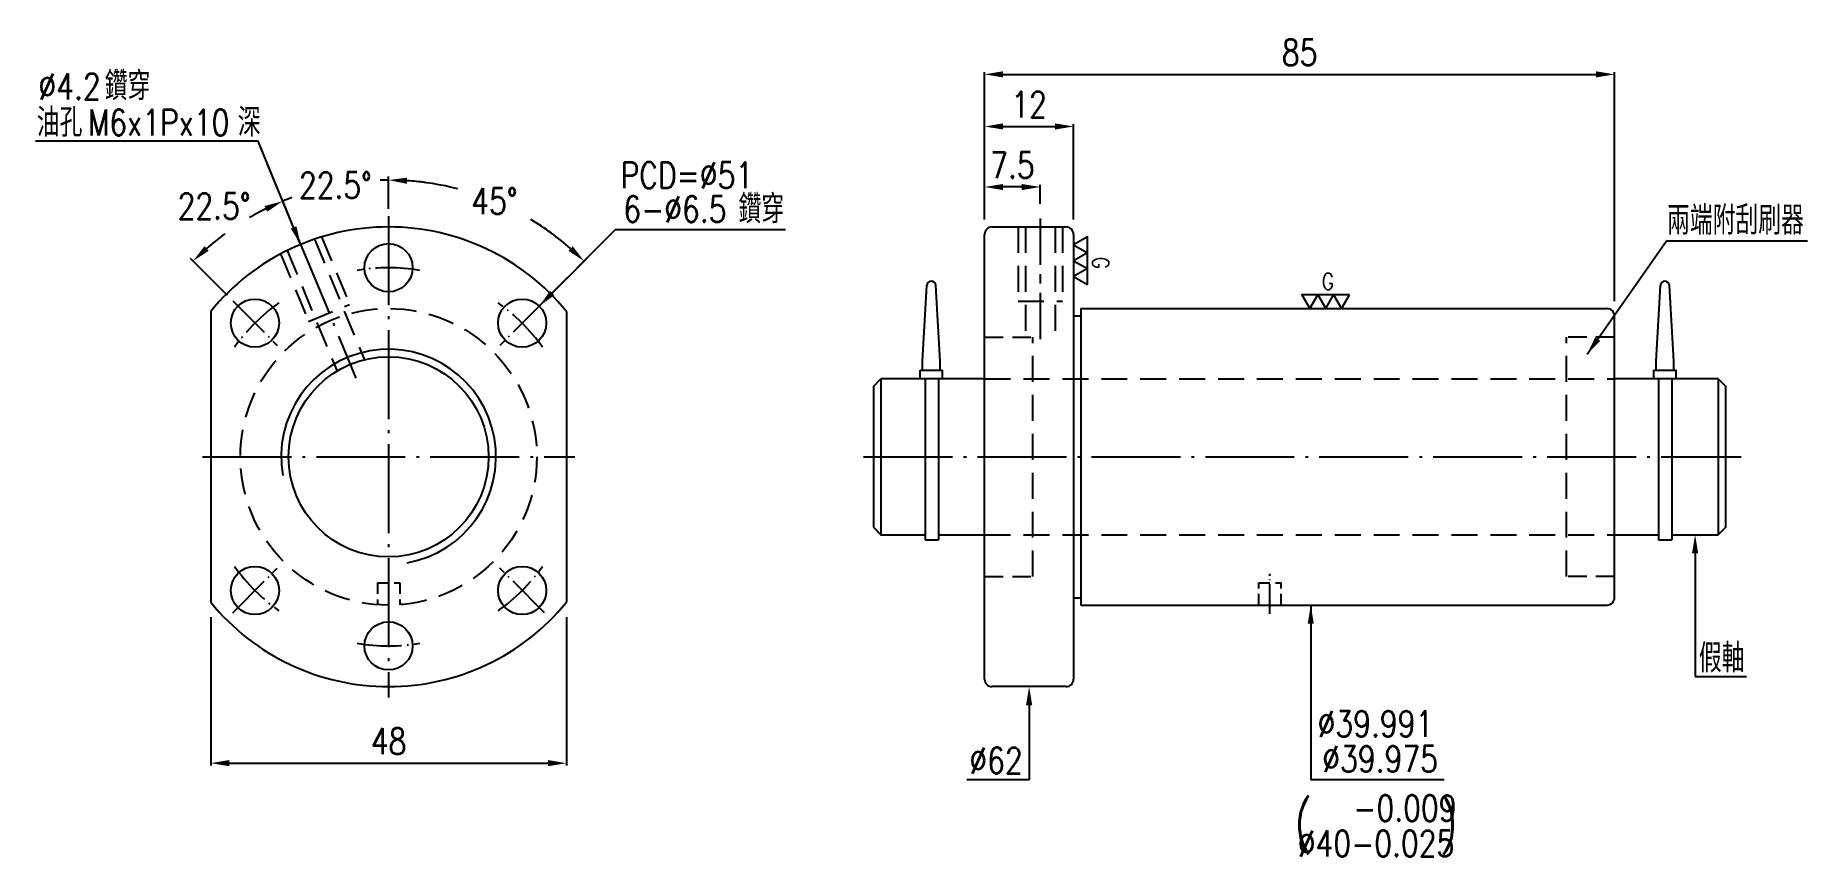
# Model space of a CAD drawing. Header units: millimetres. Extents: x -20 to 220, y 275 to 386.
import ezdxf
from ezdxf.enums import TextEntityAlignment as Align

# ---------------------------------------------------------------- set-up
doc = ezdxf.new("R2010")
doc.units = ezdxf.units.MM
doc.header["$LTSCALE"] = 10
for name, pattern in [('C', [2.5625, 2, -0.25, 0.0625, -0.25]), ('CENTER', [2, 1.25, -0.25, 0.25, -0.25]), ('H', [0.75, 0.5, -0.25])]:
    doc.linetypes.add(name, pattern=pattern)
doc.layers.get('0').update_dxf_attribs({"linetype": 'CONTINUOUS'})
doc.layers.get('DEFPOINTS').update_dxf_attribs({"linetype": 'CONTINUOUS'})
for name, color, linetype in [('01', 4, 'CONTINUOUS'), ('04', 4, 'CONTINUOUS'), ('05', 5, 'H')]:
    doc.layers.add(name, color=color, linetype=linetype)
doc.layers.add('AM_7', color=1, linetype='CENTER', lineweight=25)
doc.styles.add('SIMPLEX', font='SIMPLEX.shx', dxfattribs={"width": 0.8, "height": 3.5, "bigfont": 'chineset.shx'})
doc.dimstyles.new('STANDARD$0', dxfattribs={"dimscale": 0, "dimtxt": 3.5, "dimasz": 2.5, "dimexe": 0.5, "dimexo": 2, "dimgap": 1.2, "dimtad": 1, "dimdec": 3, "dimdsep": 46, "dimtxsty": 'SIMPLEX', "dimcen": 0.09, "dimclrd": 6, "dimclre": 6, "dimclrt": 3, "dimadec": 1, "dimazin": 2, "dimtp": -0.1, "dimtm": 0.2, "dimtfac": 1, "dimtdec": 3, "dimtmove": 0, "dimatfit": 3, "dimfxl": 0, "dimtvp": 0.790698, "dimarcsym": 0})
doc.dimstyles.new('STANDARD$2', dxfattribs={"dimscale": 0, "dimtxt": 3.5, "dimasz": 2.5, "dimexe": 0.5, "dimexo": 2.2, "dimgap": 2.2, "dimtad": 0, "dimtih": 1, "dimtoh": 1, "dimdec": 3, "dimrnd": 0.0005, "dimdsep": 46, "dimtxsty": 'SIMPLEX', "dimcen": 0.09, "dimclrd": 6, "dimclre": 6, "dimclrt": 3, "dimadec": 1, "dimazin": 2, "dimtp": -0.1, "dimtm": 0.2, "dimtfac": 1, "dimtdec": 3, "dimtmove": 2, "dimatfit": 3, "dimfxl": 0, "dimtvp": 0.790698, "dimarcsym": 0})
doc.dimstyles.new('STANDARD$7', dxfattribs={"dimscale": 0, "dimtxt": 5.5, "dimasz": 2.5, "dimexe": 0.5, "dimexo": 2, "dimgap": 2.2, "dimtad": 1, "dimdec": 3, "dimrnd": 0.0005, "dimdsep": 46, "dimtxsty": 'SIMPLEX', "dimcen": 0.09, "dimclrd": 6, "dimclre": 6, "dimclrt": 3, "dimadec": 1, "dimazin": 2, "dimtp": -0.1, "dimtm": 0.2, "dimtfac": 1, "dimtdec": 3, "dimtmove": 2, "dimatfit": 3, "dimfxl": 0, "dimtvp": 0.790698, "dimarcsym": 0})

# ---------------------------------------------------------------- blocks, each defined once
blk = doc.blocks.new('*D3')
at = {"color": 6, "lineweight": -2}
for p, q in [((108.51, 361.38), (108.51, 381.26)), ((111.01, 380.96), (191.01, 380.96)), ((193.51, 350.38), (193.51, 381.26))]:
    blk.add_line(p, q, dxfattribs=at)
at = {"color": 6}
for points in [[(111.01, 381.38), (111.01, 380.54), (108.51, 380.96)], [(191.01, 381.38), (191.01, 380.54), (193.51, 380.96)]]:
    blk.add_solid(points, dxfattribs=at)
at = {"layer": 'DEFPOINTS', "color": 0}
for p in [(193.51, 380.96), (108.51, 359.38), (193.51, 348.38)]:
    blk.add_point(p, dxfattribs=at)
at = {"color": 3, "insert": (151.01, 383.91), "char_height": 3.5, "attachment_point": 5, "style": 'SIMPLEX'}
blk.add_mtext('85', dxfattribs=at)
blk = doc.blocks.new('lib')
at = {"layer": '04'}
for p, q in [((1.34, 2.32), (-1.34, 2.32)), ((-1.34, 2.32), (0, 0)), ((0, 0), (1.34, 2.32)), ((1.34, 2.32), (2.68, 0)), ((4.02, 2.32), (1.34, 2.32)), ((2.68, 0), (4.02, 2.32))]:
    blk.add_line(p, q, dxfattribs=at)
blk.add_lwpolyline([(-1.34, 2.32), (-4.02, 2.32), (-2.68, 0)], close=True, dxfattribs=at)
at = {"layer": '04', "style": 'SIMPLEX', "width": 0.8}
blk.add_text('G', height=2.8, dxfattribs=at).set_placement((-0.65, 4.57), align=Align.MIDDLE_LEFT)
blk = doc.blocks.new('*D4')
at = {"color": 6, "lineweight": -2}
for p, q in [((4.07, 307.76), (4.07, 287.76)), ((52.07, 307.76), (52.07, 287.76)), ((6.57, 288.06), (49.57, 288.06))]:
    blk.add_line(p, q, dxfattribs=at)
at = {"color": 6}
for points in [[(6.57, 288.48), (6.57, 287.65), (4.07, 288.06)], [(49.57, 288.48), (49.57, 287.65), (52.07, 288.06)]]:
    blk.add_solid(points, dxfattribs=at)
at = {"layer": 'DEFPOINTS', "color": 0}
for p in [(4.07, 309.76), (52.07, 309.76), (52.07, 288.06)]:
    blk.add_point(p, dxfattribs=at)
at = {"color": 3, "insert": (28.07, 291.01), "char_height": 3.5, "attachment_point": 5, "style": 'SIMPLEX'}
blk.add_mtext('48', dxfattribs=at)
blk = doc.blocks.new('*D5')
at = {"color": 6, "lineweight": -2}
for p, q in [((108.51, 361.38), (108.51, 374.23)), ((111.01, 373.93), (118.01, 373.93)), ((120.51, 361.38), (120.51, 374.23))]:
    blk.add_line(p, q, dxfattribs=at)
at = {"color": 6}
for points in [[(111.01, 374.35), (111.01, 373.52), (108.51, 373.93)], [(118.01, 374.35), (118.01, 373.52), (120.51, 373.93)]]:
    blk.add_solid(points, dxfattribs=at)
at = {"layer": 'DEFPOINTS', "color": 0}
for p in [(120.51, 373.93), (108.51, 359.38), (120.51, 359.38)]:
    blk.add_point(p, dxfattribs=at)
at = {"color": 3, "insert": (114.51, 376.88), "char_height": 3.5, "attachment_point": 5, "style": 'SIMPLEX'}
blk.add_mtext('12', dxfattribs=at)
blk = doc.blocks.new('*D9')
at = {"color": 6, "lineweight": -2}
for p, q in [((108.51, 361.38), (108.51, 366.07)), ((116.01, 363.52), (116.01, 366.07)), ((113.51, 365.77), (111.01, 365.77))]:
    blk.add_line(p, q, dxfattribs=at)
at = {"color": 6}
for points in [[(111.01, 366.18), (111.01, 365.35), (108.51, 365.77)], [(113.51, 366.18), (113.51, 365.35), (116.01, 365.77)]]:
    blk.add_solid(points, dxfattribs=at)
at = {"layer": 'DEFPOINTS', "color": 0}
for p in [(108.51, 365.77), (116.01, 361.52), (108.51, 359.38)]:
    blk.add_point(p, dxfattribs=at)
at = {"color": 3, "insert": (112.26, 368.72), "char_height": 3.5, "attachment_point": 5, "style": 'SIMPLEX'}
blk.add_mtext('7.5', dxfattribs=at)
blk = doc.blocks.new('*D10')
at = {"color": 6, "lineweight": -2}
for p, q in [((15.06, 360.79), (13.6, 364.32)), ((6.33, 351.12), (1.33, 356.12))]:
    blk.add_line(p, q, dxfattribs=at)
for start, end in [(116.3391, 116.4447), (126.3359, 131.1609)]:
    blk.add_arc((28.07, 329.38), 37.32, start, end, dxfattribs=at)
at = {"color": 6}
for points in [[(11.34, 363.2), (11.69, 362.44), (13.79, 363.86)], [(3.79, 357.17), (3.22, 357.78), (1.68, 355.77)]]:
    blk.add_solid(points, dxfattribs=at)
at = {"layer": 'DEFPOINTS', "color": 0}
for p in [(9.41, 361.7), (15.44, 359.87), (7.03, 350.41), (13.04, 344.4), (23.67, 340)]:
    blk.add_point(p, dxfattribs=at)
at = {"color": 3, "insert": (4.52, 363.19), "char_height": 3.5, "attachment_point": 5, "style": 'SIMPLEX'}
blk.add_mtext('22.5°', dxfattribs=at)
blk = doc.blocks.new('*D11')
at = {"color": 6, "lineweight": -2}
for p, q in [((28.07, 362.83), (28.07, 367.2)), ((15.06, 360.79), (13.6, 364.32))]:
    blk.add_line(p, q, dxfattribs=at)
for start, end in [(90, 91.7239), (82.3217, 86.1609), (110.4834, 112.5), (116.3391, 120.1783)]:
    blk.add_arc((28.07, 329.38), 37.32, start, end, dxfattribs=at)
at = {"color": 6}
for points in [[(30.55, 366.2), (30.58, 367.03), (28.07, 366.7)], [(11.34, 363.2), (11.69, 362.44), (13.79, 363.86)]]:
    blk.add_solid(points, dxfattribs=at)
at = {"layer": 'DEFPOINTS', "color": 0}
for p in [(18.41, 365.42), (28.07, 361.83), (15.44, 359.87), (23.67, 340), (28.07, 296.93)]:
    blk.add_point(p, dxfattribs=at)
at = {"color": 3, "insert": (20.89, 366), "char_height": 3.5, "attachment_point": 5, "style": 'SIMPLEX'}
blk.add_mtext('22.5°', dxfattribs=at)
blk = doc.blocks.new('*D12')
at = {"color": 6, "lineweight": -2}
for p, q in [((28.07, 362.83), (28.07, 367.2)), ((49.81, 351.12), (54.81, 356.12))]:
    blk.add_line(p, q, dxfattribs=at)
for start, end in [(75.4938, 86.1609), (48.8391, 59.0104)]:
    blk.add_arc((28.07, 329.38), 37.32, start, end, dxfattribs=at)
at = {"color": 6}
for points in [[(30.55, 366.2), (30.58, 367.03), (28.07, 366.7)], [(52.92, 357.78), (52.35, 357.17), (54.46, 355.77)]]:
    blk.add_solid(points, dxfattribs=at)
at = {"layer": 'DEFPOINTS', "color": 0}
for p in [(28.07, 361.83), (46.73, 361.7), (49.11, 350.41), (43.1, 344.4), (28.07, 296.93)]:
    blk.add_point(p, dxfattribs=at)
at = {"color": 3, "insert": (42.35, 363.86), "char_height": 3.5, "attachment_point": 5, "style": 'SIMPLEX'}
blk.add_mtext('45°', dxfattribs=at)

msp = doc.modelspace()

# ---------------------------------------------------------------- linework, layer by layer
at = {"color": 6}
for p, q in [((10.4541, 371.9695), (-19.5838, 371.9695)), ((14.5996, 361.899), (11.6843, 368.9372)), ((14.5996, 361.899), (11.6843, 368.9372)), ((81.6546, 359.9722), (58.6638, 359.9722)), ((200.5485, 358.5183), (219.5622, 358.5183)), ((204.3878, 316.8785), (204.3878, 299.7587)), ((204.3878, 299.7587), (211.3448, 299.7587)), ((114.5124, 296.3785), (114.5124, 285.7945)), ((114.5124, 285.7945), (106.1196, 285.7945))]:
    msp.add_line(p, q, dxfattribs=at)
for p, q in [((108.5124, 299.3785), (108.5124, 359.3785)), ((109.5124, 360.3785), (119.5124, 360.3785)), ((120.5124, 359.3785), (120.5124, 299.3785)), ((100.1131, 342.2785), (100.7138, 352.486)), ((102.5131, 342.2785), (101.9124, 352.486)), ((199.1131, 342.2785), (199.7138, 352.486)), ((201.5131, 342.2785), (200.9124, 352.486)), ((121.5124, 349.3785), (192.5124, 349.3785)), ((121.5124, 349.3785), (121.5124, 309.3785)), ((4.07, 348.9999), (4.07, 309.7571)), ((52.07, 348.9999), (52.07, 309.7571)), ((120.5124, 348.3785), (121.5124, 348.3785)), ((193.5124, 310.3785), (193.5124, 348.3785)), ((100.1131, 341.0785), (100.1131, 342.2785)), ((102.5131, 341.0785), (102.5131, 342.2785)), ((199.1131, 341.0785), (199.1131, 342.2785)), ((201.5131, 341.0785), (201.5131, 342.2785)), ((93.5124, 338.8785), (94.5124, 339.8785)), ((94.5124, 339.8785), (94.5124, 318.8785)), ((108.5124, 339.8785), (94.5124, 339.8785)), ((99.8131, 341.0785), (102.8131, 341.0785)), ((99.8131, 339.8785), (99.8131, 341.0785)), ((100.4631, 339.8785), (100.4631, 318.1635)), ((102.2631, 339.8785), (102.2631, 318.1635)), ((102.8131, 339.8785), (102.8131, 341.0785)), ((207.5124, 339.8785), (193.5124, 339.8785)), ((198.8131, 339.8785), (198.8131, 341.0785)), ((198.8131, 341.0785), (201.8131, 341.0785)), ((199.4631, 339.8785), (199.4631, 318.1635)), ((201.2631, 339.8785), (201.2631, 318.1635)), ((201.8131, 339.8785), (201.8131, 341.0785)), ((207.5124, 339.8785), (208.5124, 338.8785)), ((207.5124, 339.8785), (207.5124, 318.8785)), ((93.5124, 338.8785), (93.5124, 319.8785)), ((208.5124, 319.8785), (208.5124, 338.8785)), ((93.5124, 319.8785), (94.5124, 318.8785)), ((94.5124, 318.8785), (100.4631, 318.8785)), ((100.4631, 318.1635), (102.2631, 318.1635)), ((102.2631, 318.8785), (108.5124, 318.8785)), ((193.5124, 318.8785), (199.4631, 318.8785)), ((199.4631, 318.1635), (201.2631, 318.1635)), ((201.2631, 318.8785), (207.5124, 318.8785)), ((208.5124, 319.8785), (207.5124, 318.8785)), ((120.5124, 310.3785), (121.5124, 310.3785)), ((121.5124, 309.3785), (192.5124, 309.3785)), ((119.5124, 298.3785), (109.5124, 298.3785))]:
    msp.add_line(p, q)
for centre, radius in [((28.07, 354.8785), 3.25), ((10.0388, 347.4097), 3.25), ((46.1012, 347.4097), 3.25), ((28.07, 329.3785), 13.5), ((10.0388, 311.3473), 3.25), ((46.1012, 311.3473), 3.25), ((28.07, 303.8785), 3.25)]:
    msp.add_circle(centre, radius)
for centre, radius, start, end in [((28.07, 329.3785), 31, 39.268026, 140.731974), ((109.5124, 359.3785), 1, 90, 180), ((119.5124, 359.3785), 1, 0, 90), ((101.3131, 352.4572), 0.6, 2.753997, 177.246003), ((200.3131, 352.4572), 0.6, 2.753997, 177.246003), ((192.5124, 348.3785), 1, 360, 90), ((28.07, 329.3785), 31, 219.268026, 320.731974), ((192.5124, 310.3785), 1, 270, 0), ((109.5124, 299.3785), 1, 180, 270), ((119.5124, 299.3785), 1, 270, 0)]:
    msp.add_arc(centre, radius, start, end)
for points in [[(203.9711, 316.3785), (204.8045, 316.3785), (204.3878, 318.8785)], [(114.0958, 295.8785), (114.9291, 295.8785), (114.5124, 298.3785)]]:
    msp.add_solid(points, dxfattribs=at)
at = {"layer": '01'}
msp.add_arc((28.07, 329.3785), 14.5, 280, 190, dxfattribs=at)
at = {"layer": '05', "ltscale": 0.7}
for p, q in [((18.0793, 358.7244), (24.8086, 342.4786)), ((19.0341, 359.0324), (22.8053, 349.928)), ((113.0124, 360.3785), (113.0124, 350.3785)), ((114.0124, 360.3785), (114.0124, 345.5285)), ((118.0124, 360.3785), (118.0124, 345.5285)), ((119.0124, 360.3785), (119.0124, 350.3785)), ((13.4909, 356.7363), (17.262, 347.6319)), ((14.3838, 357.1937), (21.113, 340.9479)), ((17.262, 347.6319), (22.8053, 349.928)), ((113.0124, 350.3785), (119.0124, 350.3785)), ((115.0124, 313.2285), (115.0124, 345.5285)), ((187.0124, 313.2285), (187.0124, 345.5285)), ((108.5124, 339.8785), (193.5124, 339.8785)), ((108.5124, 318.8785), (193.5124, 318.8785))]:
    msp.add_line(p, q, dxfattribs=at)
at = {"layer": '05', "ltscale": 0.5}
for p, q in [((108.5124, 345.5285), (115.0124, 345.5285)), ((193.5124, 345.5285), (187.0124, 345.5285)), ((108.5124, 313.2285), (115.0124, 313.2285)), ((193.5124, 313.2285), (187.0124, 313.2285))]:
    msp.add_line(p, q, dxfattribs=at)
at = {"layer": '05', "ltscale": 0.3}
for p, q in [((26.57, 312.3785), (29.57, 312.3785)), ((26.57, 312.3785), (26.57, 309.4348)), ((29.57, 312.3785), (29.57, 309.4348)), ((145.5124, 309.3785), (145.5124, 312.3785)), ((145.5124, 312.3785), (148.5124, 312.3785)), ((148.5124, 309.3785), (148.5124, 312.3785))]:
    msp.add_line(p, q, dxfattribs=at)
at = {"layer": '05', "ltscale": 0.7}
msp.add_circle((28.07, 329.3785), 20, dxfattribs=at)
at = {"layer": 'AM_7', "linetype": 'C', "ltscale": 0.6}
for p, q in [((28.07, 361.8284), (28.07, 296.9286)), ((15.4415, 359.8665), (23.6691, 340.0031)), ((2.9531, 329.3785), (53.1869, 329.3785)), ((92.1737, 329.3785), (210.582, 329.3785))]:
    msp.add_line(p, q, dxfattribs=at)
at = {"layer": 'AM_7', "ltscale": 0.5}
msp.add_line((116.0124, 361.5172), (116.0124, 344.1689), dxfattribs=at)
at = {"layer": 'AM_7', "linetype": 'C', "ltscale": 0.3}
for p, q in [((7.0336, 350.4149), (13.044, 344.4045)), ((49.1064, 350.4149), (43.096, 344.4045)), ((7.0336, 308.3421), (13.044, 314.3525)), ((49.1064, 308.3421), (43.096, 314.3525))]:
    msp.add_line(p, q, dxfattribs=at)
at = {"layer": 'AM_7', "linetype": 'C', "ltscale": 0.2}
msp.add_line((147.0124, 308.2233), (147.0124, 313.5871), dxfattribs=at)
at = {"layer": 'AM_7', "linetype": 'C', "ltscale": 0.3}
for start, end in [(80.439616, 99.560384), (125.439616, 144.560384), (35.439616, 54.560384), (215.439616, 234.560384), (305.439616, 324.560384), (260.439616, 279.560384)]:
    msp.add_arc((28.07, 329.3785), 25.5, start, end, dxfattribs=at)

# ---------------------------------------------------------------- block references
at = {"lineweight": 0, "xscale": 0.8, "yscale": 0.8, "zscale": 0.8, "rotation": 270}
msp.add_blockref('lib', (120.5124, 355.8322), dxfattribs=at)
at = {"lineweight": 0, "xscale": 0.8000000000000007, "yscale": 0.8, "zscale": 0.8}
msp.add_blockref('lib', (154.534, 349.3785), dxfattribs=at)

# ---------------------------------------------------------------- texts
at = {"color": 3, "attachment_point": 5, "style": 'SIMPLEX'}
for s, insert, char_height in [('%%c4.2', (-14.9721, 379.3425), 3.5), ('鑽穿', (-7.1478, 379.3947), 3.85), ('油孔', (-16.3287, 374.4712), 3.85), ('M6x1Px10', (-2.953, 374.4588), 3.5), ('深', (9.2664, 374.4946), 3.85), ('PCD=%%C51', (68.3276, 367.3494), 3.5), ('6-%%c6.5', (66.7147, 362.7689), 3.5), ('鑽穿', (78.3795, 362.7983), 3.85), ('兩端附刮刷器', (209.8328, 361.2682), 3.85), ('假軸', (207.9754, 302.2307), 3.85), ('%%C39.991', (161.2497, 293.3821), 3.5), ('%%c62', (110.0449, 288.4186), 3.5), ('%%C39.975', (161.8802, 288.6308), 3.5), ('(      )', (161.3287, 279.2307), 5.2), ('-0.009', (165.2351, 281.9784), 3.5), ('%%c40-0.025', (161.3287, 277.217), 3.5)]:
    msp.add_mtext(s, dxfattribs=dict(at, insert=insert, char_height=char_height))

# ---------------------------------------------------------------- dimensions: what is measured, and where the dimension line sits
for base, p1, p2, picture, middle in [((193.5124, 380.9608), (108.5124, 359.3785), (193.5124, 348.3785), '*D3', (151.0124, 383.9108)), ((120.5124, 373.9332), (108.5124, 359.3785), (120.5124, 359.3785), '*D5', (114.5124, 376.8832)), ((52.07, 288.0641), (4.07, 309.7571), (52.07, 309.7571), '*D4', (28.07, 291.0141))]:
    dim = msp.add_linear_dim(base=base, p1=p1, p2=p2, dimstyle='STANDARD$0', override={"dimscale": 1, "dimexe": 0.3})
    dim.commit()
    dim.dimension.update_dxf_attribs({"geometry": picture, "text_midpoint": middle})
dim = msp.add_linear_dim(base=(108.5124, 365.7663), p1=(116.0124, 361.5172), p2=(108.5124, 359.3785), dimstyle='STANDARD$0', override={"dimscale": 1, "dimexe": 0.3})
dim.commit()
dim.dimension.update_dxf_attribs({"geometry": '*D9', "text_midpoint": (112.2624, 365.7663), "dimtype": 160})
for base, line1, line2, picture, middle in [((18.4116, 365.4243), ((28.07, 361.8284), (28.07, 296.9286)), ((15.4415, 359.8665), (23.6691, 340.0031)), '*D11', (20.8926, 365.9992)), ((9.4113, 361.6963), ((15.4415, 359.8665), (23.6691, 340.0031)), ((7.0336, 350.4149), (13.044, 344.4045)), '*D10', (4.518, 363.1898))]:
    dim = msp.add_angular_dim_2l(base=base, line1=line1, line2=line2, dimstyle='STANDARD$2', override={"dimscale": 1, "dimexo": 1, "dimgap": 2, "dimarcsym": 1})
    dim.commit()
    dim.dimension.update_dxf_attribs({"geometry": picture, "text_midpoint": middle, "dimtype": 162})
dim = msp.add_angular_dim_2l(base=(46.7287, 361.6963), line1=((28.07, 361.8284), (28.07, 296.9286)), line2=((49.1064, 350.4149), (43.096, 344.4045)), dimstyle='STANDARD$2', override={"dimscale": 1, "dimexo": 1, "dimgap": 2, "dimarcsym": 1})
dim.commit()
dim.dimension.update_dxf_attribs({"geometry": '*D12', "text_midpoint": (42.3508, 363.8553)})

# ---------------------------------------------------------------- leaders
for points in [[(16.2068, 358.0187), (10.4541, 371.9695)], [(48.3993, 349.7078), (58.6638, 359.9722)], [(189.8026, 343.2098), (200.5485, 358.5183)], [(152.5211, 309.3785), (152.5211, 285.8404), (170.5279, 285.8404)]]:
    msp.add_leader(points, dimstyle='STANDARD$7', override={"dimscale": 1, "dimtad": 0, "dimarcsym": 1})

doc.saveas('drawing.dxf')
